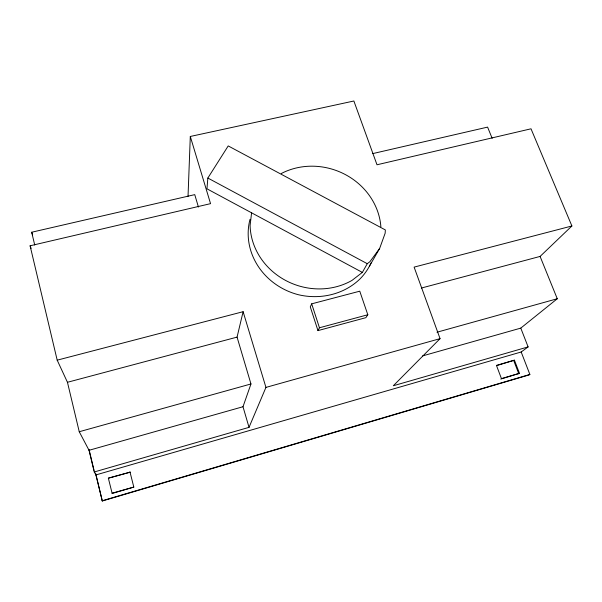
<?xml version="1.0" encoding="UTF-8"?>
<svg xmlns="http://www.w3.org/2000/svg" width="602" height="602" viewBox="0 0 602 602"><rect width="100%" height="100%" fill="white"/><g stroke="black" fill="none" stroke-linecap="round" stroke-linejoin="round"><path stroke-width="0.9" d="M188.027 196.433L190.3 136.466L353.871 101.001L377.002 164.775L531.009 128.805L571.9 225.983L540.092 256.429L421.355 288.049M207.848 178.041L206.968 188.817L362.351 272.405L367.273 263.699L369.952 261.637L379.651 248.43L385.152 233.222L385.355 229.934L228.211 145.925L207.848 178.041L367.273 263.699M251.583 212.815L250.101 225.509A66.13 60.667 20.6 0 0 285.401 280.329A66.13 60.667 20.6 0 0 351.989 280.404L362.351 272.405M57.19 360.162L67.454 382.285L79.246 431.732L89.036 450.296L94.243 471.976L249.025 427.352L242.997 406.726L250.966 383.963L237.06 337.12L243.118 311.693L57.19 360.162L30.1 245.789L210.549 203.649L190.3 136.466M249.025 427.352L265.941 387.402L243.118 311.693M311.685 303.837L310.286 306.892L317.969 330.603L365.865 317.675L367.814 314.748L359.763 291.187L311.685 303.837L319.451 327.766L317.969 330.603M369.508 266.046L379.651 248.43M571.9 225.983L414.116 267.115L440.054 338.648L393.309 385.762L528.112 346.902L520.783 328.113L557.271 298.75L540.092 256.429M94.243 471.976L95.929 474.918L521.182 351.997L528.112 346.902M496.71 365.61L514.417 360.169L519.466 373.315L500.796 379.072M521.182 351.997L529.873 374.444L529.173 374.903L102.295 500.999L95.929 474.918M112.032 493.211L133.81 487.093L112.16 493.467L108.36 478.176L130.062 472.186L108.36 478.176M519.466 373.315L501.443 378.62L496.447 365.391L514.417 360.169M102.144 500.766L529.873 374.444M89.036 450.296L242.997 406.726M422.604 355.895L520.783 328.113M265.941 387.402L440.054 338.648M79.246 431.732L250.966 383.963M436.977 332.214L557.271 298.75M319.451 327.766L367.814 314.748M67.454 382.285L237.06 337.12M34.728 245.029L31.68 232.237L194.747 194.634L198.434 207.05M372.758 153.593L487.597 127.112L492.143 138.302M30.1 245.789L31.123 248.385M513.754 360.658L518.789 373.774M31.68 232.237L32.651 234.84M129.972 471.893L133.81 487.093M95.583 473.074L102.295 500.999M89.013 449.385L94.062 470.403M371.125 262.765A64.512 59.425 20.6 0 1 360.229 278.703C344.133 294.513 320.241 299.894 298.539 294.754A64.512 59.425 20.6 0 1 250.011 219.361M281.284 173.526A66.13 60.667 20.6 0 1 380.878 226.766"/></g></svg>
